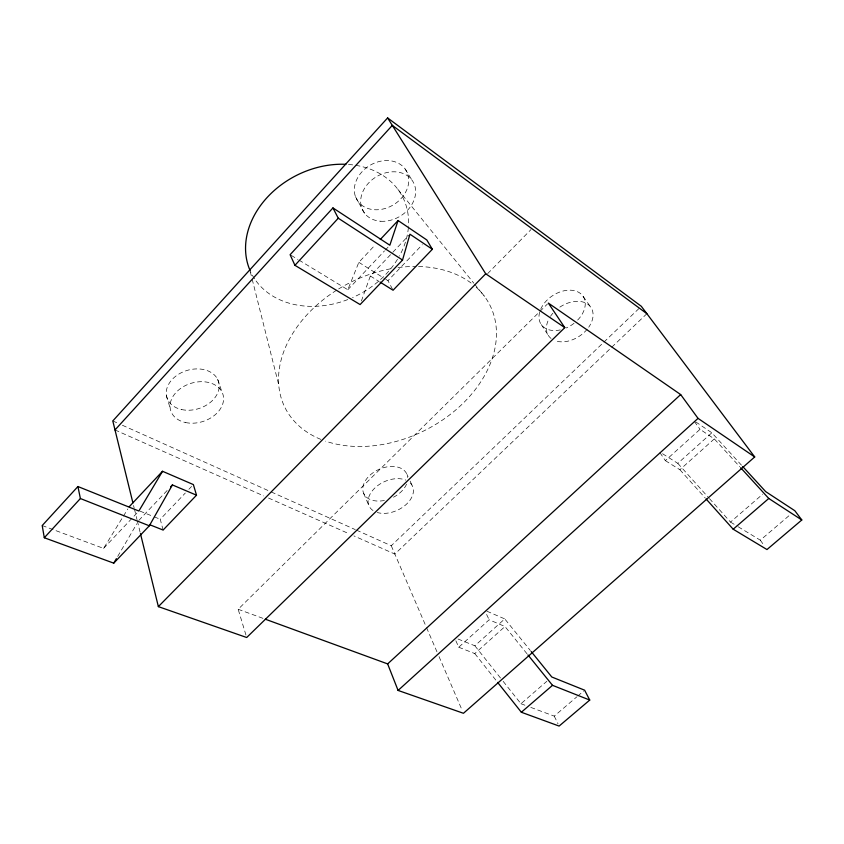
<?xml version="1.0" encoding="UTF-8"?>
<svg xmlns="http://www.w3.org/2000/svg" width="844" height="844" viewBox="0 0 844 844"><rect width="100%" height="100%" fill="white"/><g stroke="black" fill="none" stroke-linecap="round" stroke-linejoin="round"><path stroke-width="0.63" stroke-dasharray="4.22 3.17" d="M361.39 301.002L370.337 276.009L391.943 253.2M298.998 260.1L347.812 289.745L358.837 262.326L374.894 245.224M117.706 556.407L136.833 523.786M42.2 525.548L103.58 548.4L127.834 508.953M103.58 548.4L137.055 512.941M347.812 289.745L384.484 250.911M385.37 249.961L388.061 247.123M138.817 520.41L167.998 489.604M392.84 252.25L409.034 235.159M163.103 530.043L160.265 519.271L185.321 493.023M188.898 489.267L191.577 486.46M392.502 289.165L387.966 280.683L422.306 244.707M487.653 273.614L530.981 229.589M245.952 635.047L238.166 609.273L538.989 312.354M539.928 311.425L547.418 304.03M356.463 530.137L391.268 545.741L640.353 307.205M646.884 313.704L394.855 554.065L353.942 535.919M455.865 640.786L458.746 647.232L489.14 619.781L504.986 626.522L527.11 653.9M659.934 452.658L665.357 460.634L700.045 429.311L714.309 438.901L739.787 466.764M458.028 639.014L474.856 645.776L504.754 618.905L530.348 650.502M662.54 453.724L677.816 463.356L711.84 432.782L741.844 465.571M458.746 647.232L474.782 653.583L504.986 626.522M665.357 460.634L679.905 469.739L714.309 438.901M503.172 681.361L520.959 703.738L546.828 681.308M709.435 498.593L730.514 522.088L762.744 494.141M530.823 707.409L554.244 716.123L576.779 696.88M577.76 696.047L583.637 691.025M738.236 526.783L760.328 540.181L789.91 514.935M238.166 609.273L264.109 618.757M520.959 703.738L525.896 705.573M139.946 511.095L153.091 516.38M154.294 516.866L160.265 519.271M486.946 611.225L504.754 618.905M115.006 429.955L263.718 495.913M268.519 498.034L349.131 533.788M112.801 420.945L117.601 423.097M122.401 425.249L270.038 491.408M271.24 491.946L355.261 529.599M291.233 255.384L297.89 259.424M730.514 522.088L737.139 526.107M370.337 276.009L378.998 281.421M358.837 262.326L384.737 278.647M385.813 279.322L387.966 280.683M695.772 421.916L711.84 432.782M677.816 463.356L708.559 497.612M679.905 469.739L705.236 498.013M397.893 189.383L473.811 283.183M474.634 284.206L484.53 296.444M474.856 645.776L502.359 680.348M474.782 653.583L496.842 681.372M694.348 421.441L700.045 429.311M760.328 540.181L764.02 545.393M583.183 296.466L591.032 307.585M541.299 324.602L548.684 335.954M405.173 169.032L412.062 180.257M355.44 196.589L364.64 213.384M554.244 716.123L558.042 723.857M486.608 614.453L489.14 619.781M407.008 474.476L408.042 476.691M410.11 481.112L412.695 486.64M391.268 545.741L426.03 626.438M426.547 627.641L436.949 651.768M439.028 656.59L462.406 710.87M363.68 493.392L368.955 505.756M217.583 379.209L221.961 391.954M166.384 395.488L170.224 408.485M250.278 271.662L251.881 278.024M252.198 279.301L278.752 384.948M133.542 505.493L134.175 508.056M134.491 509.333L137.002 519.577M137.319 520.853L140.146 532.374M476.195 287.234A114.541 82.817 -26.5 0 1 465.118 401.227A114.541 82.817 -26.5 0 1 325.531 441.138M320.815 439.376A114.541 82.817 -26.5 0 1 337.568 289.608M338.655 288.943A114.541 82.817 -26.5 0 1 391.5 268.635M398.03 267.611A114.541 82.817 -26.5 0 1 416.05 266.451M418.529 266.493A114.541 82.817 -26.5 0 1 472.271 283.932M559.836 307.132A25.489 17.513 -33.5 0 1 587.688 304.156A25.489 17.513 -33.5 0 1 588.732 327.198M587.224 329.181A25.489 17.513 -33.5 0 1 556.502 341.166M551.048 338.465A25.489 17.513 -33.5 0 1 548.653 319.465M550.499 316.3A25.489 17.513 -33.5 0 1 552.841 313.272M410.458 483.169A23.875 15.698 -24.5 0 1 405.795 504.817A23.875 15.698 -24.5 0 1 377.247 512.487M373.006 510.514A23.875 15.698 -24.5 0 1 375.137 487.737A23.875 15.698 -24.5 0 1 405.785 480.088M540.688 309.221A25.236 17.502 -33.6 0 1 575.777 291.064A25.236 17.502 -33.6 0 1 576.937 320.794M574.015 323.336A25.236 17.502 -33.6 0 1 566.219 327.968M560.258 329.909A25.236 17.502 -33.6 0 1 540.265 310.276M384.4 500.46A23.643 15.709 -24.4 0 1 362.783 488.898A23.643 15.709 -24.4 0 1 384.621 467.397A23.643 15.709 -24.4 0 1 407.705 477.514M406.555 484.118A23.643 15.709 -24.4 0 1 393.504 497.211M348.477 164.464A84.716 67.246 -26.5 0 1 408.475 226.35M408.369 227.648A84.716 67.246 -26.5 0 1 399.402 256.027M397.461 259.34A84.716 67.246 -26.5 0 1 352.56 297.594M347.77 299.578A84.716 67.246 -26.5 0 1 255.268 279.849M254.561 278.805A84.716 67.246 -26.5 0 1 250.837 272.232M181.587 409.551A27.05 19.961 -17.2 0 0 219.092 384.178A27.05 19.961 -17.2 0 0 177.419 374.979A27.05 19.961 -17.2 0 0 181.587 409.551M185.543 422.538A27.346 19.992 -17.4 0 0 223.481 396.933A27.346 19.992 -17.4 0 0 181.428 387.871A27.346 19.992 -17.4 0 0 185.543 422.538M380.834 221.255A28.97 23.041 -31.2 0 0 414.763 185.638A28.97 23.041 -31.2 0 0 368.839 182.758A28.97 23.041 -31.2 0 0 380.834 221.255M374.398 209.734A28.633 22.967 -31.3 0 0 407.863 174.402A28.633 22.967 -31.3 0 0 362.371 171.385A28.633 22.967 -31.3 0 0 374.398 209.734"/><path stroke-width="1.27" d="M432.35 249.275L426.821 239.97L398.094 220.537L389.844 245.224L332.947 207.93L290.114 254.719L294.936 265.322L360.114 304.568L402.535 260.047L409.941 234.199L432.35 249.275L393.072 290.231L380.085 282.096M196.515 495.196L193.371 484.583L162.523 471.279L138.859 511.021L77.922 486.534L42.2 525.548L44.299 537.755L113.75 563.148L149.325 525.801L172.419 484.931L196.515 495.196L163.103 530.043L149.747 524.746M113.75 563.148L116.388 558.654M265.343 619.211L387.639 663.901L398.083 690.434L463.451 713.285L754.705 456.952L641.303 306.288L387.607 117.928L112.801 420.945L132.919 502.929M115.006 429.955L392.302 125.387L646.884 313.704M44.299 537.755L80.391 498.53L77.922 486.534M294.936 265.322L338.275 218.216L332.947 207.93M129.185 506.769L162.523 471.279M380.254 239.527L398.094 220.537M170.646 486.798L172.419 484.931M754.705 456.952L698.041 418.371L680.675 394.57L548.357 303.101L564.794 327.63L246.691 637.505L158.366 606.625L485.733 273.794L387.607 117.928M387.639 663.901L680.675 394.57M398.083 690.434L698.041 418.371M521.349 712.252L552.514 685.328L589.745 700.066L559.118 726.072L521.349 712.252L497.654 682.406M733.193 529.22L768.779 498.477L801.8 519.978L766.974 549.549L733.193 529.22L706.111 498.994M80.391 498.53L149.325 525.801M338.275 218.216L402.535 260.047M485.733 273.794L564.794 327.63M742.731 466.532L765.677 491.609L794.837 510.726L801.8 519.978M740.663 467.724L768.779 498.477M531.171 651.515L551.807 677.004L584.618 690.192L589.745 700.066M527.933 654.912L552.514 685.328M140.463 533.651L158.366 606.625M250.32 271.093A84.716 67.246 -26.5 0 1 266.314 198.393A84.716 67.246 -26.5 0 1 345.903 164.316"/></g></svg>
